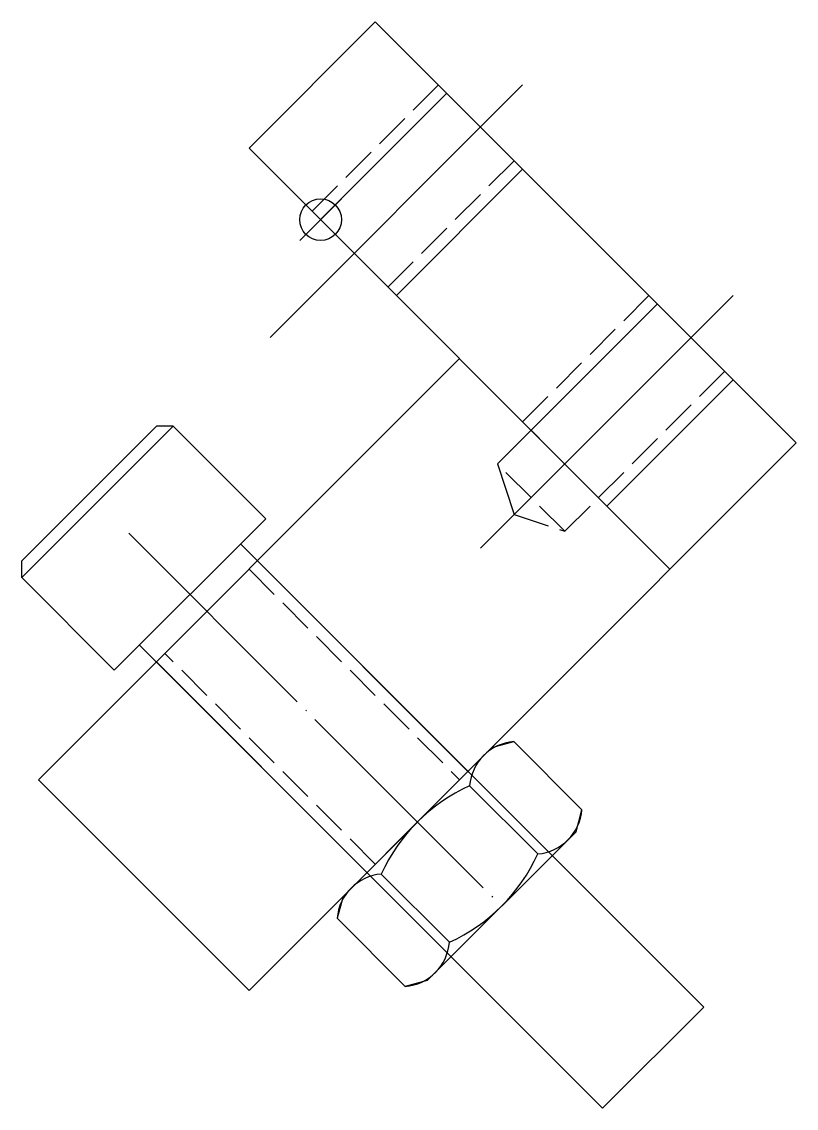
# Model space of a CAD drawing. Extents: x 86.4 to 151.4, y 854.3 to 945.6.
import ezdxf

# ---------------------------------------------------------------- set-up
doc = ezdxf.new("R2010")
doc.units = 0
doc.header["$MEASUREMENT"] = 0
doc.linetypes.add('CENTER', pattern=[22, 20, -1, 0, -1])
doc.linetypes.add('DASHED', pattern=[4, 3, -1])
doc.layers.get('0').update_dxf_attribs({"linetype": 'CONTINUOUS'})
doc.layers.add('$PARTREF_BOM', color=7, linetype='CONTINUOUS')
doc.styles.get("Standard").update_dxf_attribs({"font": 'txt.shx', "bigfont": 'chineset.shx'})

# ---------------------------------------------------------------- blocks, each defined once
blk = doc.blocks.new('PARTREF')
at = {"layer": '$PARTREF_BOM', "color": 2}
for p, q in [((-1.75, -1.75), (1.75, 1.75)), ((-1.75, 1.75), (1.75, -1.75))]:
    blk.add_line(p, q, dxfattribs=at)
blk.add_circle((0, 0), 1.75, dxfattribs=at)
at = {"layer": '$PARTREF_BOM', "color": 2, "flags": 1}
for tag, p in [('TAG5', (-16.086, -4.95)), ('TAG10', (-5.651, -4.998)), ('TAG15', (5.594, -4.742)), ('TAG14', (5.594, -8.742)), ('TAG4', (-16.086, -8.95)), ('TAG9', (-5.651, -8.998)), ('TAG3', (-16.086, -12.95)), ('TAG8', (-5.651, -12.998)), ('TAG13', (5.594, -12.742)), ('TAG2', (-16.086, -16.95)), ('TAG7', (-5.651, -16.998)), ('TAG12', (5.594, -16.742)), ('TAG11', (5.594, -20.742)), ('TAG1', (-16.086, -20.95)), ('TAG6', (-5.651, -20.998))]:
    blk.add_attdef(tag, p, '', height=2.5, dxfattribs=at)

msp = doc.modelspace()

# ---------------------------------------------------------------- linework, layer by layer
at = {"color": 7, "linetype": 'CONTINUOUS'}
for p, q in [((116.083, 945.566), (105.476, 934.959)), ((116.083, 945.566), (151.438, 910.211)), ((128.457, 940.263), (107.244, 919.05)), ((111.486, 928.949), (122.093, 939.556)), ((105.476, 934.959), (140.831, 899.604)), ((128.457, 933.192), (117.85, 922.585)), ((146.135, 922.585), (124.921, 901.372)), ((126.336, 908.443), (139.771, 921.878)), ((123.154, 917.282), (87.798, 881.926)), ((146.135, 915.514), (135.528, 904.907)), ((97.698, 911.625), (86.384, 900.311)), ((99.112, 911.625), (86.384, 898.897)), ((99.112, 911.625), (97.698, 911.625)), ((106.89, 903.847), (99.112, 911.625)), ((151.438, 910.211), (105.476, 864.249)), ((126.336, 908.443), (127.75, 904.2)), ((106.89, 903.847), (94.162, 891.119)), ((104.769, 901.725), (143.66, 862.835)), ((86.384, 898.897), (86.384, 900.311)), ((106.183, 900.311), (123.861, 882.634)), ((94.162, 891.119), (86.384, 898.897)), ((96.284, 893.24), (135.174, 854.349)), ((115.375, 874.148), (97.698, 891.826)), ((125.868, 884.641), (127.71, 885.134)), ((127.71, 885.134), (133.433, 879.412)), ((125.868, 884.641), (113.368, 872.141)), ((87.798, 881.926), (105.476, 864.249)), ((124.001, 881.425), (129.724, 875.703)), ((132.939, 877.57), (133.433, 879.412)), ((132.939, 877.57), (120.439, 865.07)), ((116.583, 874.008), (122.306, 868.285)), ((113.368, 872.141), (112.875, 870.299)), ((112.875, 870.299), (118.597, 864.576)), ((120.439, 865.07), (118.597, 864.576)), ((135.174, 854.349), (143.66, 862.835))]:
    msp.add_line(p, q, dxfattribs=at)
at = {"color": 3, "linetype": 'DASHED'}
for p, q in [((110.779, 929.656), (121.386, 940.263)), ((127.75, 933.899), (117.143, 923.292)), ((128.457, 911.978), (139.064, 922.585)), ((145.427, 916.221), (131.992, 902.786)), ((135.528, 904.907), (128.457, 911.978)), ((131.992, 902.786), (126.336, 908.443)), ((127.75, 904.2), (131.992, 902.786)), ((105.476, 899.604), (123.154, 881.926)), ((116.083, 874.855), (98.405, 892.533))]:
    msp.add_line(p, q, dxfattribs=at)
at = {"color": 1, "linetype": 'CENTER'}
msp.add_line((95.383, 902.626), (126.176, 871.833), dxfattribs=at)
at = {"color": 7, "linetype": 'CONTINUOUS'}
for centre, radius, start, end in [((128.041, 881.095), 4.053, 94.679, 175.3207), ((130.155, 867.854), 14.901, 114.39016, 155.60955), ((129.393, 879.743), 4.053, 274.6791, 355.32081), ((116.152, 881.857), 14.901, 294.39031, 335.60969), ((116.914, 869.968), 4.053, 94.679, 175.32071), ((118.266, 868.616), 4.053, 274.67914, 355.32085)]:
    msp.add_arc(centre, radius, start, end, dxfattribs=at)

# ---------------------------------------------------------------- block references
at = {"color": 7}
msp.add_blockref('PARTREF', (111.486, 928.949), dxfattribs=at)

doc.saveas('drawing.dxf')
